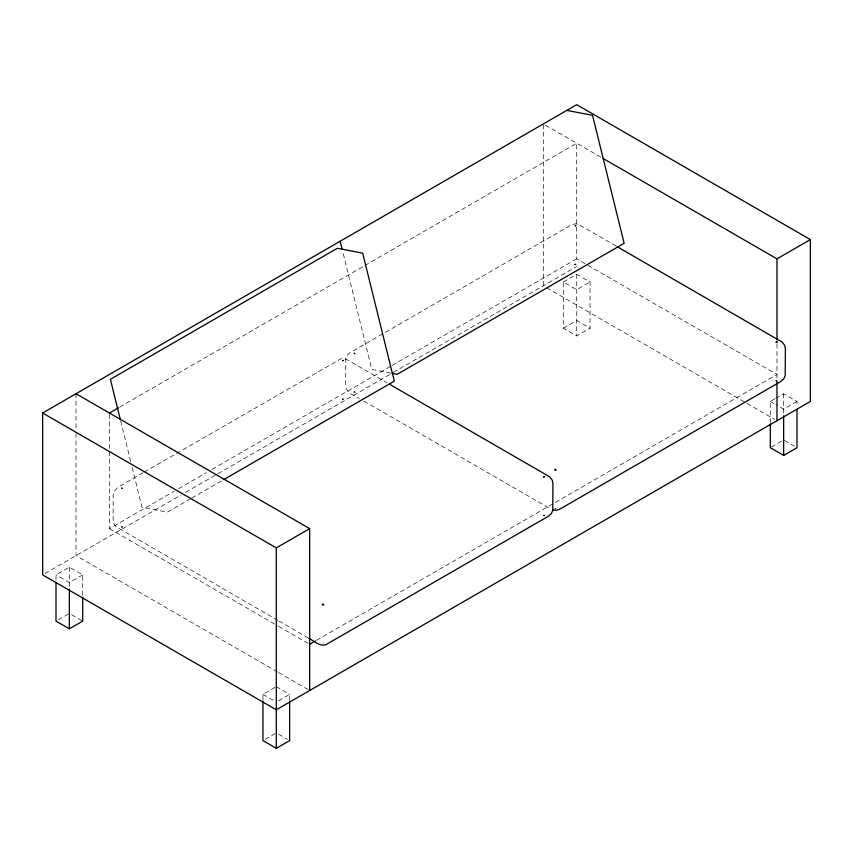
<?xml version="1.0" encoding="UTF-8"?>
<svg xmlns="http://www.w3.org/2000/svg" width="853" height="853" viewBox="0 0 853 853"><rect width="100%" height="100%" fill="white"/><g stroke="black" fill="none" stroke-linecap="round" stroke-linejoin="round"><path stroke-width="0.64" stroke-dasharray="4.26 3.2" d="M776.955 380.992L775.622 380.651L776.539 381.238L776.955 380.353L775.622 380.555L776.955 380.353M342.767 361.064L343.706 360.488L343.098 360.094L342.202 360.691L343.738 360.691L342.842 360.094L342.234 360.488L343.162 361.064M575.21 226.301L576.148 225.725L575.54 225.331L574.645 225.928L576.18 225.928L575.285 225.331L574.677 225.725L575.615 226.301M555.388 508.814L556.156 508.303L554.642 508.495M342.842 398.767L342.234 399.172L343.162 399.609L343.738 399.236L343.077 398.756L342.202 399.236L343.706 399.172L343.055 398.746M575.285 264.003L574.677 264.409L575.615 264.846L576.18 264.473L575.519 263.993L574.645 264.473L576.148 264.409L575.498 263.982M119.761 407.03L363.773 266.157M364.924 265.486L576.703 143.219L576.703 258.843L776.976 374.467L554.845 502.716M143.08 472.743L117.714 487.394L113.875 491.627L113.14 495.049L113.14 520.266L113.875 523.699L115.805 526.482L277.694 620.291M144.242 472.082L175.377 454.095M176.528 453.433L340.731 358.9L343.738 358.623L347.15 359.689L387.07 382.805M109.408 414.334L109.408 528.636L174.023 491.328M178.64 488.662L206.33 472.679M212.098 469.353L390.941 366.097M392.092 365.425L576.703 258.843M44.953 573.557L181.028 494.996M185.645 492.33L216.79 474.343M217.952 473.682L392.177 373.092M393.329 372.42L576.703 266.552M55.999 580.168L55.999 574.89L69.349 567.181L82.709 574.89L82.709 596.034M563.353 281.97L576.703 274.261L590.052 281.97L590.052 328.224L576.703 335.933L563.353 328.224L563.353 281.97L576.703 289.679L590.052 281.97M190.699 498.685L167.327 512.173L141.993 507.279L131.991 466.794M191.808 498.035L222.718 480.196M82.709 574.89L69.349 582.599L55.999 574.89M58.228 619.854L69.349 613.424M563.353 328.224L576.703 320.515L590.052 328.224M316.538 640.294L553.693 503.377M262.948 699.652L262.948 694.363L275.188 687.294M770.291 422.587L770.291 401.454L774.748 398.884M775.857 398.234L783.651 393.745L797.001 401.454L797.001 406.732M278.526 700.793L289.647 694.363L289.647 699.652M797.001 401.454L783.651 409.152L775.857 404.663M265.176 739.327L275.188 733.548M771.411 447.057L783.651 439.988L795.881 447.057M390.834 373.113L371.833 369.445L342.725 251.592M600.875 157.176L543.329 123.952L543.329 285.819L545.621 287.152M616.058 246.048L578.878 224.584L575.412 223.827L571.233 224.925L349.495 353.067L347.171 355.349L345.785 358.527L345.678 384.458C344.655 392.295 354.198 395.483 359.358 398.479M770.291 401.454L774.748 404.023M546.773 287.813L774.673 419.388M363.964 401.134L551.198 509.294M278.846 620.952L307.624 637.564M109.408 528.636L277.449 625.654M278.6 626.315L309.671 644.26M277.449 671.908L76.024 555.612L76.024 432.215M278.6 672.569L309.671 690.514M276.297 686.654L289.647 694.363M262.948 694.363L275.188 701.433M71.577 614.714L82.709 621.133M278.526 734.188L287.429 739.327M323.138 642.693L323.714 643.066M120.7 421.062L130.744 461.718M783.651 393.745L783.651 414.889M776.976 343.898L776.976 382.176M576.703 274.261L576.703 335.933M76.024 393.734L76.024 430.893M69.349 567.181L69.349 589.199M544.704 515.436L544.097 516.001L543.18 515.415L544.502 515.756L544.502 515.116L543.18 515.319L544.704 515.436M121.936 487.681L121.648 487.873A1.29 0.746 0 0 0 121.648 488.78L122.875 488.524L121.936 487.681M354.379 352.918L354.091 353.11A1.29 0.746 0 0 0 354.091 354.006L355.317 353.76L354.379 352.918M121.936 526.354L121.648 526.546A1.29 0.746 0 0 0 121.648 527.453L122.875 527.069L121.936 526.354M354.379 391.591L354.091 391.783A1.29 0.746 0 0 0 354.091 392.689L355.317 392.305L354.379 391.591"/><path stroke-width="1.28" d="M777.136 342.053L776.283 342.042M42.65 413.012L576.703 104.674L810.35 239.576L810.35 401.454L276.297 709.781L42.65 574.89L42.65 413.012L276.297 547.903L309.671 528.636L309.671 690.514M109.408 413.012L118.61 407.691M223.859 479.535L394.299 381.131L362.696 253.17L337.361 248.266L110.389 379.308L120.38 419.783M55.999 582.812L55.999 621.133L69.349 628.842L82.709 621.133L82.709 597.345M603.178 158.498L776.976 258.843L810.35 239.576M309.671 644.26L315.397 640.955M262.948 700.974L262.948 740.617L276.297 748.326L289.647 740.617L289.647 700.974M770.291 423.909L770.291 447.697L783.651 455.406L797.001 447.697L797.001 409.376M775.963 342.213L777.126 341.882M543.521 476.976L544.704 476.763L543.83 476.806M555.495 470.238L556.156 469.758L555.388 469.267L554.61 469.758L555.303 470.238M323.052 605.001L323.714 604.521L322.935 604.031L322.167 604.521L322.861 605.001M567.202 110.442L592.536 115.336L624.14 243.297L397.167 374.339L392.103 373.358M552.477 509.859L556.156 510.361L559.568 509.294L780.676 381.579L783.768 378.892L785.186 375.704L785.389 348.717L784.632 345.284L782.052 342.021L617.209 246.709M389.373 384.138L549.609 476.784L552.19 480.047L552.947 483.48L552.744 510.467L551.326 513.655L548.234 516.342L327.904 643.546C321.442 648.344 314.075 640.912 308.775 638.236M76.024 393.734L309.671 528.636M340.23 241.484L342.096 249.065M783.651 415.763L783.651 455.406M776.976 258.843L776.976 339.91M776.976 382.176L776.976 420.721M276.297 547.903L276.297 748.326M69.349 589.199L69.349 628.842"/></g></svg>
